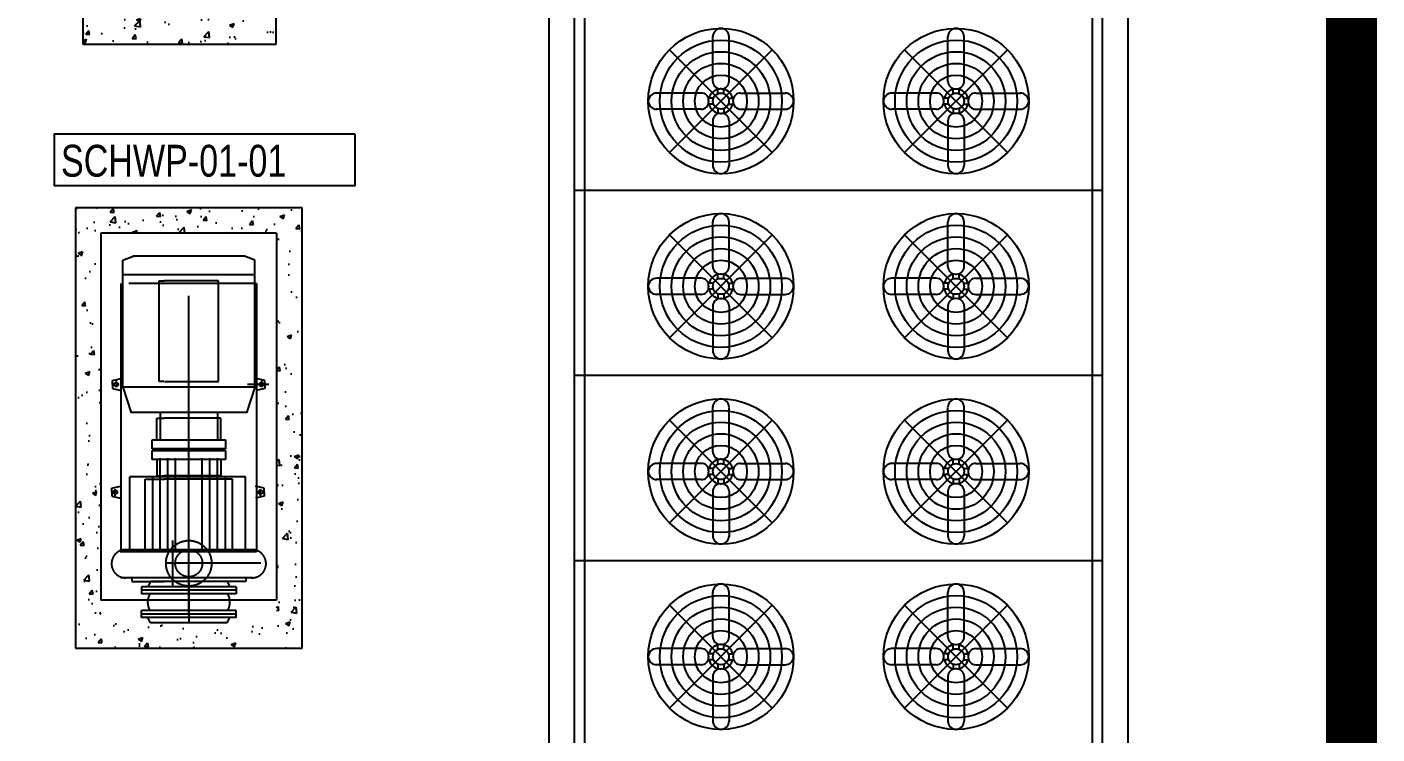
# Model space of a CAD drawing. Header units: millimetres. Extents: x -21221 to 1625077, y -149981 to 356550.
# Drawn here: x 309413 to 314710, y 135727 to 138499 of the extents above; entities that cross this region are included whole.
import ezdxf

# ---------------------------------------------------------------- set-up
doc = ezdxf.new("R2010")
doc.units = ezdxf.units.MM
doc.header["$LTSCALE"] = 1000
doc.header["$MEASUREMENT"] = 0
for name, pattern in [('CENTER', [2, 1.25, -0.25, 0.25, -0.25]), ('CENTERX2', [4, 2.5, -0.5, 0.5, -0.5]), ('DASHED', [0.75, 0.5, -0.25])]:
    doc.linetypes.add(name, pattern=pattern)
doc.layers.get('0').update_dxf_attribs({"linetype": 'CONTINUOUS'})
doc.layers.add('12- EQUIPMENT HVAC', color=12, linetype='CONTINUOUS')
doc.layers.add('HVAC-FURNITURE', color=9, linetype='CENTERX2')
doc.styles.add('STENCIL', font='stencil.shx')

# ---------------------------------------------------------------- blocks, each defined once
blk = doc.blocks.new('SCHWP-01-01')
at = {"color": 12}
for p, q in [((-344.5, 792.9), (-344.5, -645.4)), ((344.5, 792.9), (-344.5, 792.9)), ((344.5, 792.9), (344.5, -645.4)), ((-258.8, 687.4), (-218, 702.5)), ((218, 702.5), (-218, 702.5)), ((258.8, 687.4), (218, 702.5)), ((-258.8, 629.2), (-258.8, 687.4)), ((258.8, 629.2), (258.8, 687.4)), ((-265.2, -456.7), (-265.2, 595.8)), ((258.8, 629.2), (-258.8, 629.2)), ((-258.8, 189.8), (-258.8, 629.2)), ((-116.7, 606.6), (-96.6, 606.6)), ((-116.7, 211.6), (-116.7, 606.6)), ((116.7, 606.6), (-97, 606.6)), ((116.7, 211.6), (116.7, 606.6)), ((258.8, 189.8), (258.8, 629.2)), ((265.2, 595.8), (265.2, -456.7)), ((-298.8, 215.8), (-264.8, 223.6)), ((-298.8, 199.9), (-298.8, 215.8)), ((-285, 214), (-285, 188.8)), ((298.8, 215.8), (264.8, 223.6)), ((285, 214), (285, 188.8)), ((298.8, 199.9), (298.8, 215.8)), ((-298.8, 199.9), (-298.8, 184.1)), ((-298.8, 184.1), (-264.8, 176.3)), ((258.8, 189.8), (-258.8, 189.8)), ((-258.8, 189.8), (-226, 88.2)), ((-98.4, 211.6), (-116.7, 211.6)), ((-95.2, 211.6), (116.7, 211.6)), ((258.8, 189.8), (226, 88.2)), ((298.8, 184.1), (264.8, 176.3)), ((298.8, 199.9), (298.8, 184.1)), ((226.4, 89.7), (-226.4, 89.7)), ((-125.8, 67.3), (-96.6, 67.3)), ((-125.8, -16.1), (-125.8, 67.3)), ((-111.2, -16.6), (-111.2, 88.2)), ((125.8, 67.3), (-97, 67.3)), ((113.4, -18), (113.4, 88.2)), ((125.8, -16.1), (125.8, 67.3)), ((-143.9, -52.5), (-143.9, -17.4)), ((-143.9, -17.4), (-96.8, -17.4)), ((-96.8, -52.5), (-143.9, -52.5)), ((-96.8, -17.4), (143.9, -17.4)), ((143.9, -52.5), (-96.8, -52.5)), ((143.9, -17.4), (143.9, -52.5)), ((-143.9, -59.5), (-96.8, -59.5)), ((-143.9, -94.6), (-143.9, -59.5)), ((-96.8, -94.6), (-143.9, -94.6)), ((-125.8, -94.6), (-125.8, -158.7)), ((-96.8, -59.5), (143.9, -59.5)), ((143.9, -94.6), (-96.8, -94.6)), ((125.8, -94.6), (125.8, -158.7)), ((143.9, -59.5), (143.9, -94.6)), ((-125.8, -158.7), (-96.6, -158.7)), ((125.8, -158.7), (-97, -158.7)), ((-302.4, -206.7), (-268.3, -198.9)), ((-302.4, -222.5), (-302.4, -206.7)), ((-288.5, -236.6), (-288.5, -211.3)), ((223.1, -162.9), (-231, -162.9)), ((-171.3, -448.1), (-171.3, -171.2)), ((-171.3, -171.2), (-95.8, -171.2)), ((-142.1, -164.2), (-142.1, -448.1)), ((171.3, -171.2), (-97.8, -171.2)), ((142.1, -164.2), (142.1, -448.1)), ((171.3, -448.1), (171.3, -171.2)), ((295.3, -206.7), (261.2, -198.9)), ((281.4, -236.6), (281.4, -211.3)), ((295.3, -222.5), (295.3, -206.7)), ((-302.4, -222.5), (-302.4, -238.3)), ((-302.4, -238.3), (-268.3, -246.2)), ((295.3, -238.3), (261.2, -246.2)), ((295.3, -222.5), (295.3, -238.3)), ((265.2, -456.7), (-268.8, -456.7)), ((-223.3, -556.1), (-223.3, -572.5)), ((-223.3, -572.5), (-96.8, -572.5)), ((-149.9, -572.5), (-161.1, -593.1)), ((149.9, -572.5), (-149.9, -572.5)), ((223.3, -572.5), (-96.8, -572.5)), ((149.9, -572.5), (161.1, -593.1)), ((223.3, -556.1), (223.3, -572.5)), ((186.1, -593.1), (-186.1, -593.1)), ((-186.1, -593.1), (-186.1, -606.8)), ((186.1, -606.8), (-186.1, -606.8)), ((-186.1, -606.8), (-186.1, -620.6)), ((186.1, -620.6), (-186.1, -620.6)), ((186.1, -593.1), (186.1, -606.8)), ((186.1, -606.8), (186.1, -620.6)), ((344.5, -645.4), (-344.5, -645.4)), ((186.1, -686.8), (-186.1, -686.8)), ((-186.1, -700.5), (-186.1, -686.8)), ((-89, -644.7, 45764.8), (197.4, -644.7, 45764.8)), ((-89, -644.7, 45764.8), (197.4, -644.7, 45764.8)), ((186.1, -700.5), (186.1, -686.8)), ((186.1, -700.5), (-186.1, -700.5)), ((-186.1, -714.2), (-186.1, -700.5)), ((186.1, -714.2), (-186.1, -714.2)), ((-149.9, -734.8), (-161.1, -714.2)), ((149.9, -734.8), (-149.9, -734.8)), ((149.9, -734.8), (161.1, -714.2)), ((186.1, -714.2), (186.1, -700.5))]:
    blk.add_line(p, q, dxfattribs=at)
at = {"color": 12, "linetype": 'CENTER'}
for p, q in [((0, -702.5), (0, 702.5)), ((0, -702.5), (0, 702.5)), ((314.1, 199.9), (230, 199.9)), ((-62, -596.4), (-62, -412.2)), ((250.1, -448.1), (-250.1, -448.1)), ((282.9, -501.5), (-89.3, -501.5)), ((249.6, -558.2), (-266.9, -558.2)), ((0, -572.5), (0, -734.8))]:
    blk.add_line(p, q, dxfattribs=at)
at = {"color": 12, "linetype": 'DASHED'}
for p, q in [((265.2, 595.8), (-265.2, 595.8)), ((-112.4, -448.1), (-112.4, -89.4)), ((-82.6, -448.1), (-82.6, -89.4)), ((-52.8, -448.1), (-52.8, -89.4)), ((52.8, -448.1), (52.8, -89.4)), ((82.6, -448.1), (82.6, -89.4)), ((112.4, -448.1), (112.4, -89.4))]:
    blk.add_line(p, q, dxfattribs=at)
at = {"color": 12, "linetype": 'Continuous'}
for p, q in [((-231, -448.1), (-231, -162.9)), ((223.1, -443.2), (223.1, -162.9))]:
    blk.add_line(p, q, dxfattribs=at)
at = {"color": 12}
for centre, radius in [((-285, 199.9), 7.77), ((285, 199.9), 7.77), ((-288.5, -222.5), 7.77), ((281.4, -222.5), 7.77), ((0, -501.5), 89.3), ((0, -501.5), 53.1)]:
    blk.add_circle(centre, radius, dxfattribs=at)
for centre, radius, start, end in [((-248.1, -503.1), 55.1, 92.1357, 271.6189), ((248.1, -503.1), 55.1, 268.3811, 87.8643), ((-96.8, -653.7), 64.7, 149.2103, 210.7897), ((96.8, -653.7), 64.7, 329.2103, 30.7897)]:
    blk.add_arc(centre, radius, start, end, dxfattribs=at)
blk = doc.blocks.new('chiller-no-02')
for p, q in [((-2945.1, 1036.5), (-2945.1, -1036.5)), ((-2218.8, 1036.5), (-2218.8, -1036.5)), ((-1492.6, 1036.5), (-1492.6, -1036.5))]:
    blk.add_line(p, q)
at = {"color": 9}
for p, q in [((-3354.5, 538.7), (-3354.5, 715.7)), ((-3290.8, 538.7), (-3290.8, 713)), ((-2628.2, 538.7), (-2628.2, 715.7)), ((-2564.5, 538.7), (-2564.5, 713)), ((-1901.9, 538.7), (-1901.9, 715.7)), ((-1838.2, 538.7), (-1838.2, 713)), ((-1175.6, 538.7), (-1175.6, 715.7)), ((-1112, 538.7), (-1112, 713)), ((-3524.3, 259.6), (-3121, 663)), ((-3524.3, 663), (-3121, 259.6)), ((-2798, 259.6), (-2394.7, 663)), ((-2798, 663), (-2394.7, 259.6)), ((-2071.8, 259.6), (-1668.4, 663)), ((-2071.8, 663), (-1668.4, 259.6)), ((-1345.5, 259.6), (-942.1, 663)), ((-1345.5, 663), (-942.1, 259.6)), ((-3400.1, 493.1), (-3574.3, 493.1)), ((-3334.4, 490.3), (-3334.4, 510.9)), ((-3320.1, 509.4), (-3325.1, 509.4)), ((-3310.9, 490.3), (-3310.9, 510.9)), ((-3245.2, 493.1), (-3068.2, 493.1)), ((-2673.8, 493.1), (-2848, 493.1)), ((-2608.1, 490.3), (-2608.1, 510.9)), ((-2593.8, 509.4), (-2598.9, 509.4)), ((-2584.6, 490.3), (-2584.6, 510.9)), ((-2518.9, 493.1), (-2341.9, 493.1)), ((-1947.5, 493.1), (-2121.8, 493.1)), ((-1881.8, 490.3), (-1881.8, 510.9)), ((-1867.6, 509.4), (-1872.6, 509.4)), ((-1858.3, 490.3), (-1858.3, 510.9)), ((-1792.7, 493.1), (-1615.6, 493.1)), ((-1221.2, 493.1), (-1395.5, 493.1)), ((-1155.5, 490.3), (-1155.5, 510.9)), ((-1141.3, 509.4), (-1146.3, 509.4)), ((-1132.1, 490.3), (-1132.1, 510.9)), ((-1066.4, 493.1), (-889.3, 493.1)), ((-3400.1, 429.4), (-3577.1, 429.4)), ((-3351.7, 473), (-3372.2, 473)), ((-3351.7, 449.6), (-3372.2, 449.6)), ((-3370.7, 463.8), (-3370.7, 458.8)), ((-3334.4, 432.2), (-3334.4, 411.7)), ((-3310.9, 432.2), (-3310.9, 411.7)), ((-3293.6, 473), (-3273.1, 473)), ((-3293.6, 449.6), (-3273.1, 449.6)), ((-3274.5, 458.8), (-3274.5, 463.8)), ((-3245.2, 429.4), (-3070.9, 429.4)), ((-2673.8, 429.4), (-2850.8, 429.4)), ((-2625.4, 473), (-2645.9, 473)), ((-2625.4, 449.6), (-2645.9, 449.6)), ((-2644.4, 463.8), (-2644.4, 458.8)), ((-2608.1, 432.2), (-2608.1, 411.7)), ((-2584.6, 432.2), (-2584.6, 411.7)), ((-2567.3, 473), (-2546.8, 473)), ((-2567.3, 449.6), (-2546.8, 449.6)), ((-2548.3, 458.8), (-2548.3, 463.8)), ((-2518.9, 429.4), (-2344.7, 429.4)), ((-1947.5, 429.4), (-2124.5, 429.4)), ((-1899.1, 473), (-1919.7, 473)), ((-1899.1, 449.6), (-1919.7, 449.6)), ((-1918.2, 463.8), (-1918.2, 458.8)), ((-1881.8, 432.2), (-1881.8, 411.7)), ((-1858.3, 432.2), (-1858.3, 411.7)), ((-1841, 473), (-1820.5, 473)), ((-1841, 449.6), (-1820.5, 449.6)), ((-1822, 458.8), (-1822, 463.8)), ((-1792.7, 429.4), (-1618.4, 429.4)), ((-1221.2, 429.4), (-1398.3, 429.4)), ((-1172.9, 473), (-1193.4, 473)), ((-1172.9, 449.6), (-1193.4, 449.6)), ((-1191.9, 463.8), (-1191.9, 458.8)), ((-1155.5, 432.2), (-1155.5, 411.7)), ((-1132.1, 432.2), (-1132.1, 411.7)), ((-1114.7, 473), (-1094.2, 473)), ((-1114.7, 449.6), (-1094.2, 449.6)), ((-1095.7, 458.8), (-1095.7, 463.8)), ((-1066.4, 429.4), (-892.1, 429.4)), ((-3354.5, 383.9), (-3354.5, 209.6)), ((-3325.1, 413.2), (-3320.1, 413.2)), ((-3290.8, 383.9), (-3290.8, 206.8)), ((-2628.2, 383.9), (-2628.2, 209.6)), ((-2598.9, 413.2), (-2593.8, 413.2)), ((-2564.5, 383.9), (-2564.5, 206.8)), ((-1901.9, 383.9), (-1901.9, 209.6)), ((-1872.6, 413.2), (-1867.6, 413.2)), ((-1838.2, 383.9), (-1838.2, 206.8)), ((-1175.6, 383.9), (-1175.6, 209.6)), ((-1146.3, 413.2), (-1141.3, 413.2)), ((-1112, 383.9), (-1112, 206.8)), ((-3354.5, -383.9), (-3354.5, -209.6)), ((-3290.8, -383.9), (-3290.8, -206.8)), ((-2628.2, -383.9), (-2628.2, -209.6)), ((-2564.5, -383.9), (-2564.5, -206.8)), ((-1901.9, -383.9), (-1901.9, -209.6)), ((-1838.2, -383.9), (-1838.2, -206.8)), ((-1175.6, -383.9), (-1175.6, -209.6)), ((-1112, -383.9), (-1112, -206.8)), ((-3524.3, -259.6), (-3121, -663)), ((-3524.3, -663), (-3121, -259.6)), ((-2798, -259.6), (-2394.7, -663)), ((-2798, -663), (-2394.7, -259.6)), ((-2071.8, -259.6), (-1668.4, -663)), ((-2071.8, -663), (-1668.4, -259.6)), ((-1345.5, -259.6), (-942.1, -663)), ((-1345.5, -663), (-942.1, -259.6)), ((-3334.4, -432.2), (-3334.4, -411.7)), ((-3325.1, -413.2), (-3320.1, -413.2)), ((-3310.9, -432.2), (-3310.9, -411.7)), ((-2608.1, -432.2), (-2608.1, -411.7)), ((-2598.9, -413.2), (-2593.8, -413.2)), ((-2584.6, -432.2), (-2584.6, -411.7)), ((-1881.8, -432.2), (-1881.8, -411.7)), ((-1872.6, -413.2), (-1867.6, -413.2)), ((-1858.3, -432.2), (-1858.3, -411.7)), ((-1155.5, -432.2), (-1155.5, -411.7)), ((-1146.3, -413.2), (-1141.3, -413.2)), ((-1132.1, -432.2), (-1132.1, -411.7)), ((-3400.1, -429.4), (-3577.1, -429.4)), ((-3351.7, -449.6), (-3372.2, -449.6)), ((-3351.7, -473), (-3372.2, -473)), ((-3370.7, -463.8), (-3370.7, -458.8)), ((-3293.6, -449.6), (-3273.1, -449.6)), ((-3293.6, -473), (-3273.1, -473)), ((-3274.5, -458.8), (-3274.5, -463.8)), ((-3245.2, -429.4), (-3070.9, -429.4)), ((-2673.8, -429.4), (-2850.8, -429.4)), ((-2625.4, -449.6), (-2645.9, -449.6)), ((-2625.4, -473), (-2645.9, -473)), ((-2644.4, -463.8), (-2644.4, -458.8)), ((-2567.3, -449.6), (-2546.8, -449.6)), ((-2567.3, -473), (-2546.8, -473)), ((-2548.3, -458.8), (-2548.3, -463.8)), ((-2518.9, -429.4), (-2344.7, -429.4)), ((-1947.5, -429.4), (-2124.5, -429.4)), ((-1899.1, -449.6), (-1919.7, -449.6)), ((-1899.1, -473), (-1919.7, -473)), ((-1918.2, -463.8), (-1918.2, -458.8)), ((-1841, -449.6), (-1820.5, -449.6)), ((-1841, -473), (-1820.5, -473)), ((-1822, -458.8), (-1822, -463.8)), ((-1792.7, -429.4), (-1618.4, -429.4)), ((-1221.2, -429.4), (-1398.3, -429.4)), ((-1172.9, -449.6), (-1193.4, -449.6)), ((-1172.9, -473), (-1193.4, -473)), ((-1191.9, -463.8), (-1191.9, -458.8)), ((-1114.7, -449.6), (-1094.2, -449.6)), ((-1114.7, -473), (-1094.2, -473)), ((-1095.7, -458.8), (-1095.7, -463.8)), ((-1066.4, -429.4), (-892.1, -429.4)), ((-3400.1, -493.1), (-3574.3, -493.1)), ((-3334.4, -490.3), (-3334.4, -510.9)), ((-3320.1, -509.4), (-3325.1, -509.4)), ((-3310.9, -490.3), (-3310.9, -510.9)), ((-3245.2, -493.1), (-3068.2, -493.1)), ((-2673.8, -493.1), (-2848, -493.1)), ((-2608.1, -490.3), (-2608.1, -510.9)), ((-2593.8, -509.4), (-2598.9, -509.4)), ((-2584.6, -490.3), (-2584.6, -510.9)), ((-2518.9, -493.1), (-2341.9, -493.1)), ((-1947.5, -493.1), (-2121.8, -493.1)), ((-1881.8, -490.3), (-1881.8, -510.9)), ((-1867.6, -509.4), (-1872.6, -509.4)), ((-1858.3, -490.3), (-1858.3, -510.9)), ((-1792.7, -493.1), (-1615.6, -493.1)), ((-1221.2, -493.1), (-1395.5, -493.1)), ((-1155.5, -490.3), (-1155.5, -510.9)), ((-1141.3, -509.4), (-1146.3, -509.4)), ((-1132.1, -490.3), (-1132.1, -510.9)), ((-1066.4, -493.1), (-889.3, -493.1)), ((-3354.5, -538.7), (-3354.5, -715.7)), ((-3290.8, -538.7), (-3290.8, -713)), ((-2628.2, -538.7), (-2628.2, -715.7)), ((-2564.5, -538.7), (-2564.5, -713)), ((-1901.9, -538.7), (-1901.9, -715.7)), ((-1838.2, -538.7), (-1838.2, -713)), ((-1175.6, -538.7), (-1175.6, -715.7)), ((-1112, -538.7), (-1112, -713))]:
    blk.add_line(p, q, dxfattribs=at)
for points in [[(-6716.5, 1136.5), (-6716.5, -1136.5), (6716.5, -1136.5), (6716.5, 1136.5)], [(-6616.5, 1036.5), (-6616.5, -1036.5), (6616.5, -1036.5), (6616.5, 1036.5)], [(-6576.5, 996.5), (-6576.5, -996.5), (6576.5, -996.5), (6576.5, 996.5)]]:
    blk.add_lwpolyline(points, close=True)
blk.add_lwpolyline([(6576.5, -956.5), (6576.5, 1036.5), (-6576.5, 1036.5), (-6576.5, -956.5)])
for centre, radius in [((-3322.6, 461.3), 285.2), ((-2596.4, 461.3), 285.2), ((-1870.1, 461.3), 285.2), ((-1143.8, 461.3), 285.2), ((-3322.6, 461.3), 239.5), ((-2596.4, 461.3), 239.5), ((-1870.1, 461.3), 239.5), ((-1143.8, 461.3), 239.5), ((-3322.6, 461.3), 193.7), ((-2596.4, 461.3), 193.7), ((-1870.1, 461.3), 193.7), ((-1143.8, 461.3), 193.7), ((-3322.6, 461.3), 147.9), ((-2596.4, 461.3), 147.9), ((-1870.1, 461.3), 147.9), ((-1143.8, 461.3), 147.9), ((-3322.6, 461.3), 102.2), ((-2596.4, 461.3), 102.2), ((-1870.1, 461.3), 102.2), ((-1143.8, 461.3), 102.2), ((-3322.6, 461.3), 31.3), ((-3322.6, 461.3), 31.3), ((-3322.6, 461.3), 31.3), ((-3322.6, 461.3), 31.3), ((-2596.4, 461.3), 31.3), ((-2596.4, 461.3), 31.3), ((-2596.4, 461.3), 31.3), ((-2596.4, 461.3), 31.3), ((-1870.1, 461.3), 31.3), ((-1870.1, 461.3), 31.3), ((-1870.1, 461.3), 31.3), ((-1870.1, 461.3), 31.3), ((-1143.8, 461.3), 31.3), ((-1143.8, 461.3), 31.3), ((-1143.8, 461.3), 31.3), ((-1143.8, 461.3), 31.3), ((-3322.6, -461.3), 285.2), ((-2596.4, -461.3), 285.2), ((-1870.1, -461.3), 285.2), ((-1143.8, -461.3), 285.2), ((-3322.6, -461.3), 239.5), ((-2596.4, -461.3), 239.5), ((-1870.1, -461.3), 239.5), ((-1143.8, -461.3), 239.5), ((-3322.6, -461.3), 193.7), ((-3322.6, -461.3), 147.9), ((-2596.4, -461.3), 193.7), ((-2596.4, -461.3), 147.9), ((-1870.1, -461.3), 193.7), ((-1870.1, -461.3), 147.9), ((-1143.8, -461.3), 193.7), ((-1143.8, -461.3), 147.9), ((-3322.6, -461.3), 102.2), ((-2596.4, -461.3), 102.2), ((-1870.1, -461.3), 102.2), ((-1143.8, -461.3), 102.2), ((-3322.6, -461.3), 31.3), ((-3322.6, -461.3), 31.3), ((-3322.6, -461.3), 31.3), ((-3322.6, -461.3), 31.3), ((-2596.4, -461.3), 31.3), ((-2596.4, -461.3), 31.3), ((-2596.4, -461.3), 31.3), ((-2596.4, -461.3), 31.3), ((-1870.1, -461.3), 31.3), ((-1870.1, -461.3), 31.3), ((-1870.1, -461.3), 31.3), ((-1870.1, -461.3), 31.3), ((-1143.8, -461.3), 31.3), ((-1143.8, -461.3), 31.3), ((-1143.8, -461.3), 31.3), ((-1143.8, -461.3), 31.3)]:
    blk.add_circle(centre, radius, dxfattribs=at)
for centre, radius, start, end in [((-3320.9, 712.9), 33.6, 93.0001, 179.9416), ((-3324.4, 712.9), 33.6, 0.0584, 86.9999), ((-2594.6, 712.9), 33.6, 93.0001, 179.9416), ((-2598.1, 712.9), 33.6, 0.0584, 86.9999), ((-1868.3, 712.9), 33.6, 93.0001, 179.9416), ((-1871.8, 712.9), 33.6, 0.0584, 86.9999), ((-1142, 712.9), 33.6, 93.0001, 179.9416), ((-1145.6, 712.9), 33.6, 0.0584, 86.9999), ((-3325.1, 538.7), 29.3, 180, 270), ((-3320.1, 538.7), 29.3, 270, 0), ((-2598.9, 538.7), 29.3, 180, 270), ((-2593.8, 538.7), 29.3, 270, 0), ((-1872.6, 538.7), 29.3, 180, 270), ((-1867.6, 538.7), 29.3, 270, 0), ((-1146.3, 538.7), 29.3, 180, 270), ((-1141.3, 538.7), 29.3, 270, 0), ((-3574.3, 459.5), 33.6, 90.0584, 176.9999), ((-3400.1, 463.8), 29.3, 0, 90), ((-3322.6, 461.3), 48.1, 104.1169, 165.8831), ((-3322.6, 461.3), 48.1, 14.1169, 75.8831), ((-3245.2, 463.8), 29.3, 90, 180), ((-3071, 459.5), 33.6, 3.0001, 89.9416), ((-2848, 459.5), 33.6, 90.0584, 176.9999), ((-2673.8, 463.8), 29.3, 0, 90), ((-2596.4, 461.3), 48.1, 104.1169, 165.8831), ((-2596.4, 461.3), 48.1, 14.1169, 75.8831), ((-2518.9, 463.8), 29.3, 90, 180), ((-2344.7, 459.5), 33.6, 3.0001, 89.9416), ((-2121.7, 459.5), 33.6, 90.0584, 176.9999), ((-1947.5, 463.8), 29.3, 0, 90), ((-1870.1, 461.3), 48.1, 104.1169, 165.8831), ((-1870.1, 461.3), 48.1, 14.1169, 75.8831), ((-1792.7, 463.8), 29.3, 90, 180), ((-1618.4, 459.5), 33.6, 3.0001, 89.9416), ((-1395.5, 459.5), 33.6, 90.0584, 176.9999), ((-1221.2, 463.8), 29.3, 0, 90), ((-1143.8, 461.3), 48.1, 104.1169, 165.8831), ((-1143.8, 461.3), 48.1, 14.1169, 75.8831), ((-1066.4, 463.8), 29.3, 90, 180), ((-892.1, 459.5), 33.6, 3.0001, 89.9416), ((-3574.3, 463), 33.6, 183.0001, 269.9416), ((-3400.1, 458.8), 29.3, 270, 0), ((-3322.6, 461.3), 48.1, 194.1169, 255.8831), ((-3322.6, 461.3), 48.1, 284.1169, 345.8831), ((-3245.2, 458.8), 29.3, 180, 270), ((-3071, 463), 33.6, 270.0584, 356.9999), ((-2848, 463), 33.6, 183.0001, 269.9416), ((-2673.8, 458.8), 29.3, 270, 0), ((-2596.4, 461.3), 48.1, 194.1169, 255.8831), ((-2596.4, 461.3), 48.1, 284.1169, 345.8831), ((-2518.9, 458.8), 29.3, 180, 270), ((-2344.7, 463), 33.6, 270.0584, 356.9999), ((-2121.7, 463), 33.6, 183.0001, 269.9416), ((-1947.5, 458.8), 29.3, 270, 0), ((-1870.1, 461.3), 48.1, 194.1169, 255.8831), ((-1870.1, 461.3), 48.1, 284.1169, 345.8831), ((-1792.7, 458.8), 29.3, 180, 270), ((-1618.4, 463), 33.6, 270.0584, 356.9999), ((-1395.5, 463), 33.6, 183.0001, 269.9416), ((-1221.2, 458.8), 29.3, 270, 0), ((-1143.8, 461.3), 48.1, 194.1169, 255.8831), ((-1143.8, 461.3), 48.1, 284.1169, 345.8831), ((-1066.4, 458.8), 29.3, 180, 270), ((-892.1, 463), 33.6, 270.0584, 356.9999), ((-3325.1, 383.9), 29.3, 90, 180), ((-3320.1, 383.9), 29.3, 0, 90), ((-2598.9, 383.9), 29.3, 90, 180), ((-2593.8, 383.9), 29.3, 0, 90), ((-1872.6, 383.9), 29.3, 90, 180), ((-1867.6, 383.9), 29.3, 0, 90), ((-1146.3, 383.9), 29.3, 90, 180), ((-1141.3, 383.9), 29.3, 0, 90), ((-3320.9, 209.6), 33.6, 180.0584, 266.9999), ((-3324.4, 209.6), 33.6, 273.0001, 359.9416), ((-2594.6, 209.6), 33.6, 180.0584, 266.9999), ((-2598.1, 209.6), 33.6, 273.0001, 359.9416), ((-1868.3, 209.6), 33.6, 180.0584, 266.9999), ((-1871.8, 209.6), 33.6, 273.0001, 359.9416), ((-1142, 209.6), 33.6, 180.0584, 266.9999), ((-1145.6, 209.6), 33.6, 273.0001, 359.9416), ((-3320.9, -209.6), 33.6, 93.0001, 179.9416), ((-3324.4, -209.6), 33.6, 0.0584, 86.9999), ((-2594.6, -209.6), 33.6, 93.0001, 179.9416), ((-2598.1, -209.6), 33.6, 0.0584, 86.9999), ((-1868.3, -209.6), 33.6, 93.0001, 179.9416), ((-1871.8, -209.6), 33.6, 0.0584, 86.9999), ((-1142, -209.6), 33.6, 93.0001, 179.9416), ((-1145.6, -209.6), 33.6, 0.0584, 86.9999), ((-3322.6, -461.3), 48.1, 104.1169, 165.8831), ((-3325.1, -383.9), 29.3, 180, 270), ((-3320.1, -383.9), 29.3, 270, 0), ((-3322.6, -461.3), 48.1, 14.1169, 75.8831), ((-2596.4, -461.3), 48.1, 104.1169, 165.8831), ((-2598.9, -383.9), 29.3, 180, 270), ((-2593.8, -383.9), 29.3, 270, 0), ((-2596.4, -461.3), 48.1, 14.1169, 75.8831), ((-1870.1, -461.3), 48.1, 104.1169, 165.8831), ((-1872.6, -383.9), 29.3, 180, 270), ((-1867.6, -383.9), 29.3, 270, 0), ((-1870.1, -461.3), 48.1, 14.1169, 75.8831), ((-1143.8, -461.3), 48.1, 104.1169, 165.8831), ((-1146.3, -383.9), 29.3, 180, 270), ((-1141.3, -383.9), 29.3, 270, 0), ((-1143.8, -461.3), 48.1, 14.1169, 75.8831), ((-3574.3, -463), 33.6, 90.0584, 176.9999), ((-3574.3, -459.5), 33.6, 183.0001, 269.9416), ((-3400.1, -458.8), 29.3, 0, 90), ((-3400.1, -463.8), 29.3, 270, 0), ((-3322.6, -461.3), 48.1, 194.1169, 255.8831), ((-3322.6, -461.3), 48.1, 284.1169, 345.8831), ((-3245.2, -458.8), 29.3, 90, 180), ((-3245.2, -463.8), 29.3, 180, 270), ((-3071, -463), 33.6, 3.0001, 89.9416), ((-3071, -459.5), 33.6, 270.0584, 356.9999), ((-2848, -463), 33.6, 90.0584, 176.9999), ((-2848, -459.5), 33.6, 183.0001, 269.9416), ((-2673.8, -458.8), 29.3, 0, 90), ((-2673.8, -463.8), 29.3, 270, 0), ((-2596.4, -461.3), 48.1, 194.1169, 255.8831), ((-2596.4, -461.3), 48.1, 284.1169, 345.8831), ((-2518.9, -458.8), 29.3, 90, 180), ((-2518.9, -463.8), 29.3, 180, 270), ((-2344.7, -463), 33.6, 3.0001, 89.9416), ((-2344.7, -459.5), 33.6, 270.0584, 356.9999), ((-2121.7, -463), 33.6, 90.0584, 176.9999), ((-2121.7, -459.5), 33.6, 183.0001, 269.9416), ((-1947.5, -458.8), 29.3, 0, 90), ((-1947.5, -463.8), 29.3, 270, 0), ((-1870.1, -461.3), 48.1, 194.1169, 255.8831), ((-1870.1, -461.3), 48.1, 284.1169, 345.8831), ((-1792.7, -458.8), 29.3, 90, 180), ((-1792.7, -463.8), 29.3, 180, 270), ((-1618.4, -463), 33.6, 3.0001, 89.9416), ((-1618.4, -459.5), 33.6, 270.0584, 356.9999), ((-1395.5, -463), 33.6, 90.0584, 176.9999), ((-1395.5, -459.5), 33.6, 183.0001, 269.9416), ((-1221.2, -458.8), 29.3, 0, 90), ((-1221.2, -463.8), 29.3, 270, 0), ((-1143.8, -461.3), 48.1, 194.1169, 255.8831), ((-1143.8, -461.3), 48.1, 284.1169, 345.8831), ((-1066.4, -458.8), 29.3, 90, 180), ((-1066.4, -463.8), 29.3, 180, 270), ((-892.1, -463), 33.6, 3.0001, 89.9416), ((-892.1, -459.5), 33.6, 270.0584, 356.9999), ((-3325.1, -538.7), 29.3, 90, 180), ((-3320.1, -538.7), 29.3, 0, 90), ((-2598.9, -538.7), 29.3, 90, 180), ((-2593.8, -538.7), 29.3, 0, 90), ((-1872.6, -538.7), 29.3, 90, 180), ((-1867.6, -538.7), 29.3, 0, 90), ((-1146.3, -538.7), 29.3, 90, 180), ((-1141.3, -538.7), 29.3, 0, 90), ((-3320.9, -712.9), 33.6, 180.0584, 266.9999), ((-3324.4, -712.9), 33.6, 273.0001, 359.9416), ((-2594.6, -712.9), 33.6, 180.0584, 266.9999), ((-2598.1, -712.9), 33.6, 273.0001, 359.9416), ((-1868.3, -712.9), 33.6, 180.0584, 266.9999), ((-1871.8, -712.9), 33.6, 273.0001, 359.9416), ((-1142, -712.9), 33.6, 180.0584, 266.9999), ((-1145.6, -712.9), 33.6, 273.0001, 359.9416)]:
    blk.add_arc(centre, radius, start, end, dxfattribs=at)

msp = doc.modelspace()

# ---------------------------------------------------------------- hatches: boundary and pattern name
at = {"layer": 'HVAC-FURNITURE'}
h = msp.add_hatch(dxfattribs=at)
h.set_pattern_fill('AR-CONC', color=256, style=0)
h.set_pattern_definition([(50, (295447.54, 113396.16), (182.1847, -15.9391), [19.05, -209.55]), (355, (295447.54, 113396.16), (-35.2428, 191.0566), [15.24, -167.64]), (100.451, (295462.72, 113394.83), (146.9425, 175.1167), [16.19, -178.09]), (46.1842, (295447.54, 113446.96), (271.079, -42.0423), [28.575, -314.325]), (96.6356, (295470.13, 113443.46), (237.4042, 247.4256), [24.285, -267.135]), (351.184, (295447.54, 113446.96), (237.4046, 247.425), [22.86, -251.46]), (21, (295472.94, 113434.26), (151.6149, -102.2655), [19.05, -209.55]), (326, (295472.94, 113434.26), (61.802, 184.188), [15.24, -167.64]), (71.4514, (295485.57, 113425.74), (213.4165, 81.9229), [16.19, -178.09]), (37.5, (295447.537, 113396.16), (3.0886, 84.55504), [0, -165.608, 0, -170.18, 0, -168.275]), (7.5, (295447.54, 113396.16), (66.81966, 100.18057), [0, -97.028, 0, -161.798, 0, -64.135]), (327.5, (295390.895, 113396.16), (135.5906, -5.72874), [0, -63.5, 0, -198.12, 0, -262.89]), (317.5, (295365.5, 113396.16), (148.1292, 25.4265), [0, -82.55, 0, -131.572, 0, -186.69])])
h.paths.add_polyline_path([(310290.5, 140043.3), (309731.7, 140043.3), (309731.7, 138532.4), (310290.5, 138532.4)], flags=16)
h.paths.add_polyline_path([(310390.5, 140143.3), (309631.7, 140143.3), (309631.7, 138432.4), (310390.5, 138432.4)])
h = msp.add_hatch(dxfattribs=at)
h.set_pattern_fill('AR-CONC', color=256, style=0)
h.set_pattern_definition([(50, (291012.1, 111027.34), (182.1847, -15.9391), [19.05, -209.55]), (355, (291012.1, 111027.34), (-35.2428, 191.0566), [15.24, -167.64]), (100.451, (291027.29, 111026.01), (146.9425, 175.1167), [16.19, -178.09]), (46.1842, (291012.1, 111078.14), (271.079, -42.0423), [28.575, -314.325]), (96.6356, (291034.7, 111074.64), (237.4042, 247.4256), [24.285, -267.135]), (351.184, (291012.1, 111078.14), (237.4046, 247.425), [22.86, -251.46]), (21, (291037.5, 111065.44), (151.6149, -102.2655), [19.05, -209.55]), (326, (291037.5, 111065.44), (61.802, 184.188), [15.24, -167.64]), (71.4514, (291050.14, 111056.92), (213.4165, 81.9229), [16.19, -178.09]), (37.5, (291012.104, 111027.34), (3.0886, 84.55504), [0, -165.608, 0, -170.18, 0, -168.275]), (7.5, (291012.1, 111027.34), (66.81966, 100.18057), [0, -97.028, 0, -161.798, 0, -64.135]), (327.5, (290955.46, 111027.34), (135.5906, -5.72874), [0, -63.5, 0, -198.12, 0, -262.89]), (317.5, (290930.06, 111027.34), (148.1292, 25.4265), [0, -82.55, 0, -131.572, 0, -186.69])])
h.paths.add_polyline_path([(310492, 137790.3), (309603, 137790.3), (309603, 136062.6), (310492, 136062.6)])
h.paths.add_polyline_path([(310392, 137690.3), (309703, 137690.3), (309703, 136162.6), (310392, 136162.6)], flags=16)

# ---------------------------------------------------------------- linework, layer by layer
at = {"layer": '12- EQUIPMENT HVAC', "color": 212, "const_width": 200}
msp.add_lwpolyline([(314609.5, 173022.5), (293564.5, 173022.5), (293564.5, 208160), (234848.5, 208160), (234848.5, 124323.5), (314609.5, 124323.5), (314609.5, 173022.5)], dxfattribs=at)
at = {"layer": '12- EQUIPMENT HVAC', "color": 33}
msp.add_lwpolyline([(310699.6, 138079.5), (309518.6, 138079.5), (309518.6, 137878), (310699.6, 137878)], close=True, dxfattribs=at)
at = {"layer": 'HVAC-FURNITURE'}
for points in [[(310390.5, 140143.3), (309631.7, 140143.3), (309631.7, 138432.4), (310390.5, 138432.4)], [(310492, 137790.3), (309603, 137790.3), (309603, 136062.6), (310492, 136062.6)]]:
    msp.add_lwpolyline(points, close=True, dxfattribs=at)

# ---------------------------------------------------------------- block references
at = {"layer": '12- EQUIPMENT HVAC', "rotation": 90}
msp.add_blockref('chiller-no-02', (312596.6, 139352.4), dxfattribs=at)
at = {"layer": 'HVAC-FURNITURE'}
msp.add_blockref('SCHWP-01-01', (310047.5, 136897.5), dxfattribs=at)

# ---------------------------------------------------------------- texts
at = {"layer": '12- EQUIPMENT HVAC', "color": 4, "style": 'STENCIL', "width": 0.8}
msp.add_text('SCHWP-01-01', height=125, dxfattribs=at).set_placement((309546, 137912.2))

doc.saveas('drawing.dxf')
